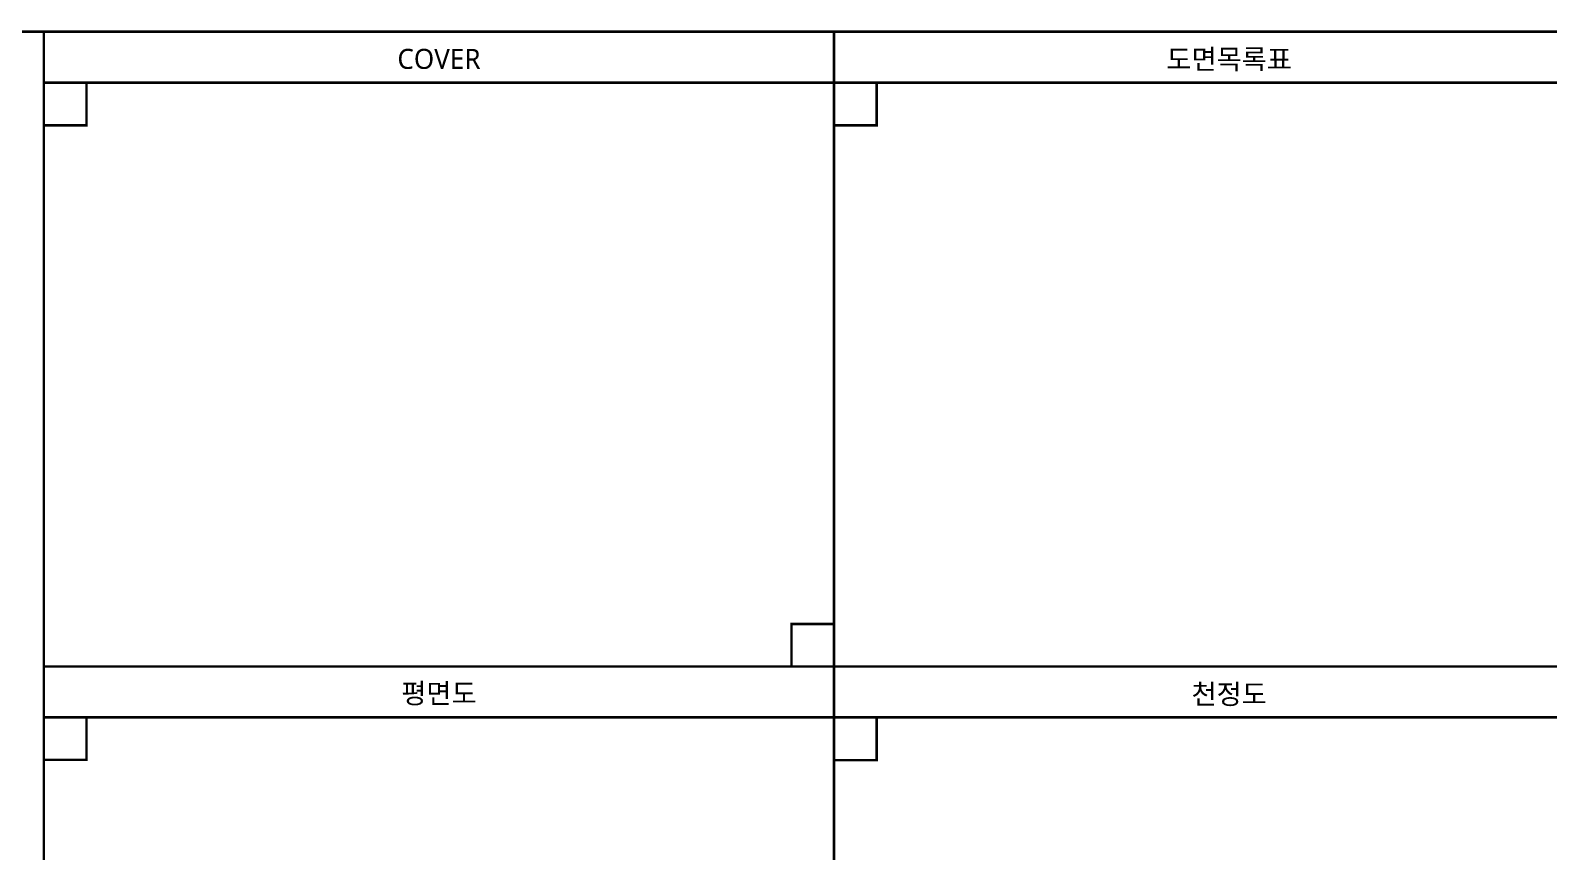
# Model space of a CAD drawing. Header units: inches. Extents: x 47110 to 276445, y 19043 to 183074.
# Drawn here: x 125105 to 197462, y 143920 to 183057 of the extents above; entities that cross this region are included whole.
import ezdxf
from ezdxf.enums import TextEntityAlignment as Align

# ---------------------------------------------------------------- set-up
doc = ezdxf.new("R2010")
doc.units = ezdxf.units.IN
doc.header["$LTSCALE"] = 50
doc.header["$MEASUREMENT"] = 0
doc.styles.add('맑은고딕', font='malgun.ttf')

msp = doc.modelspace()

# ---------------------------------------------------------------- linework, layer by layer
at = {"color": 32, "true_color": 0xcd6928}
for points in [[(276383.5645057, 182995.8012075, 121.7664609, 121.7664609, 0), (118848.0336456, 182995.8012075, 121.7664609, 121.7664609, 0), (118848.0336456, 52367.8379788, 121.7664609, 121.7664609, 0), (125748.9167795, 52368.5917128, 121.7664609, 121.7664609, 0)], [(125748.1330942, 182995.8012075, 121.766461, 121.766461, 0), (125748.916784, 52367.8380644, 0, 0, 0)]]:
    msp.add_lwpolyline(points, format="xyseb", dxfattribs=at)
at = {"color": 32, "true_color": 0xcd6928, "const_width": 121.7664609}
for points in [[(163406.9909471, 182978.5947295), (163406.9909471, 92284.8381913)], [(125748.1330942, 180560.4719904), (276383.5645057, 180560.4719904)], [(127777.5741085, 180560.4719904), (127777.5741085, 178531.0309761), (125748.1330942, 178531.0309761)], [(165436.4319614, 180560.4719904), (165436.4319614, 178531.0309761), (163406.9909471, 178531.0309761)], [(161377.5499328, 152741.6070575), (161377.5499328, 154771.0480718), (163406.9909471, 154771.0480718)], [(125748.1330942, 152741.6070575), (276383.5645057, 152741.6070575)], [(125748.1330942, 150323.4843183), (276383.5645057, 150323.4843183)], [(127777.5741085, 150323.4843183), (127777.5741085, 148294.043304), (125748.1330942, 148294.043304)], [(165436.4319614, 150306.2778403), (165436.4319614, 148276.836826), (163406.9909471, 148276.836826)]]:
    msp.add_lwpolyline(points, dxfattribs=at)

# ---------------------------------------------------------------- texts
at = {"color": 7, "style": '맑은고딕'}
for s, p in [('COVER', (144577.5620207, 181698.3192363)), ('도면목록표', (182236.4198735, 181681.1127583)), ('평면도', (144577.5620207, 151461.3315643)), ('천정도', (182236.4198735, 151426.9186083))]:
    msp.add_text(s, height=953.10310984, dxfattribs=at).set_placement(p, align=Align.MIDDLE_CENTER)

doc.saveas('drawing.dxf')
